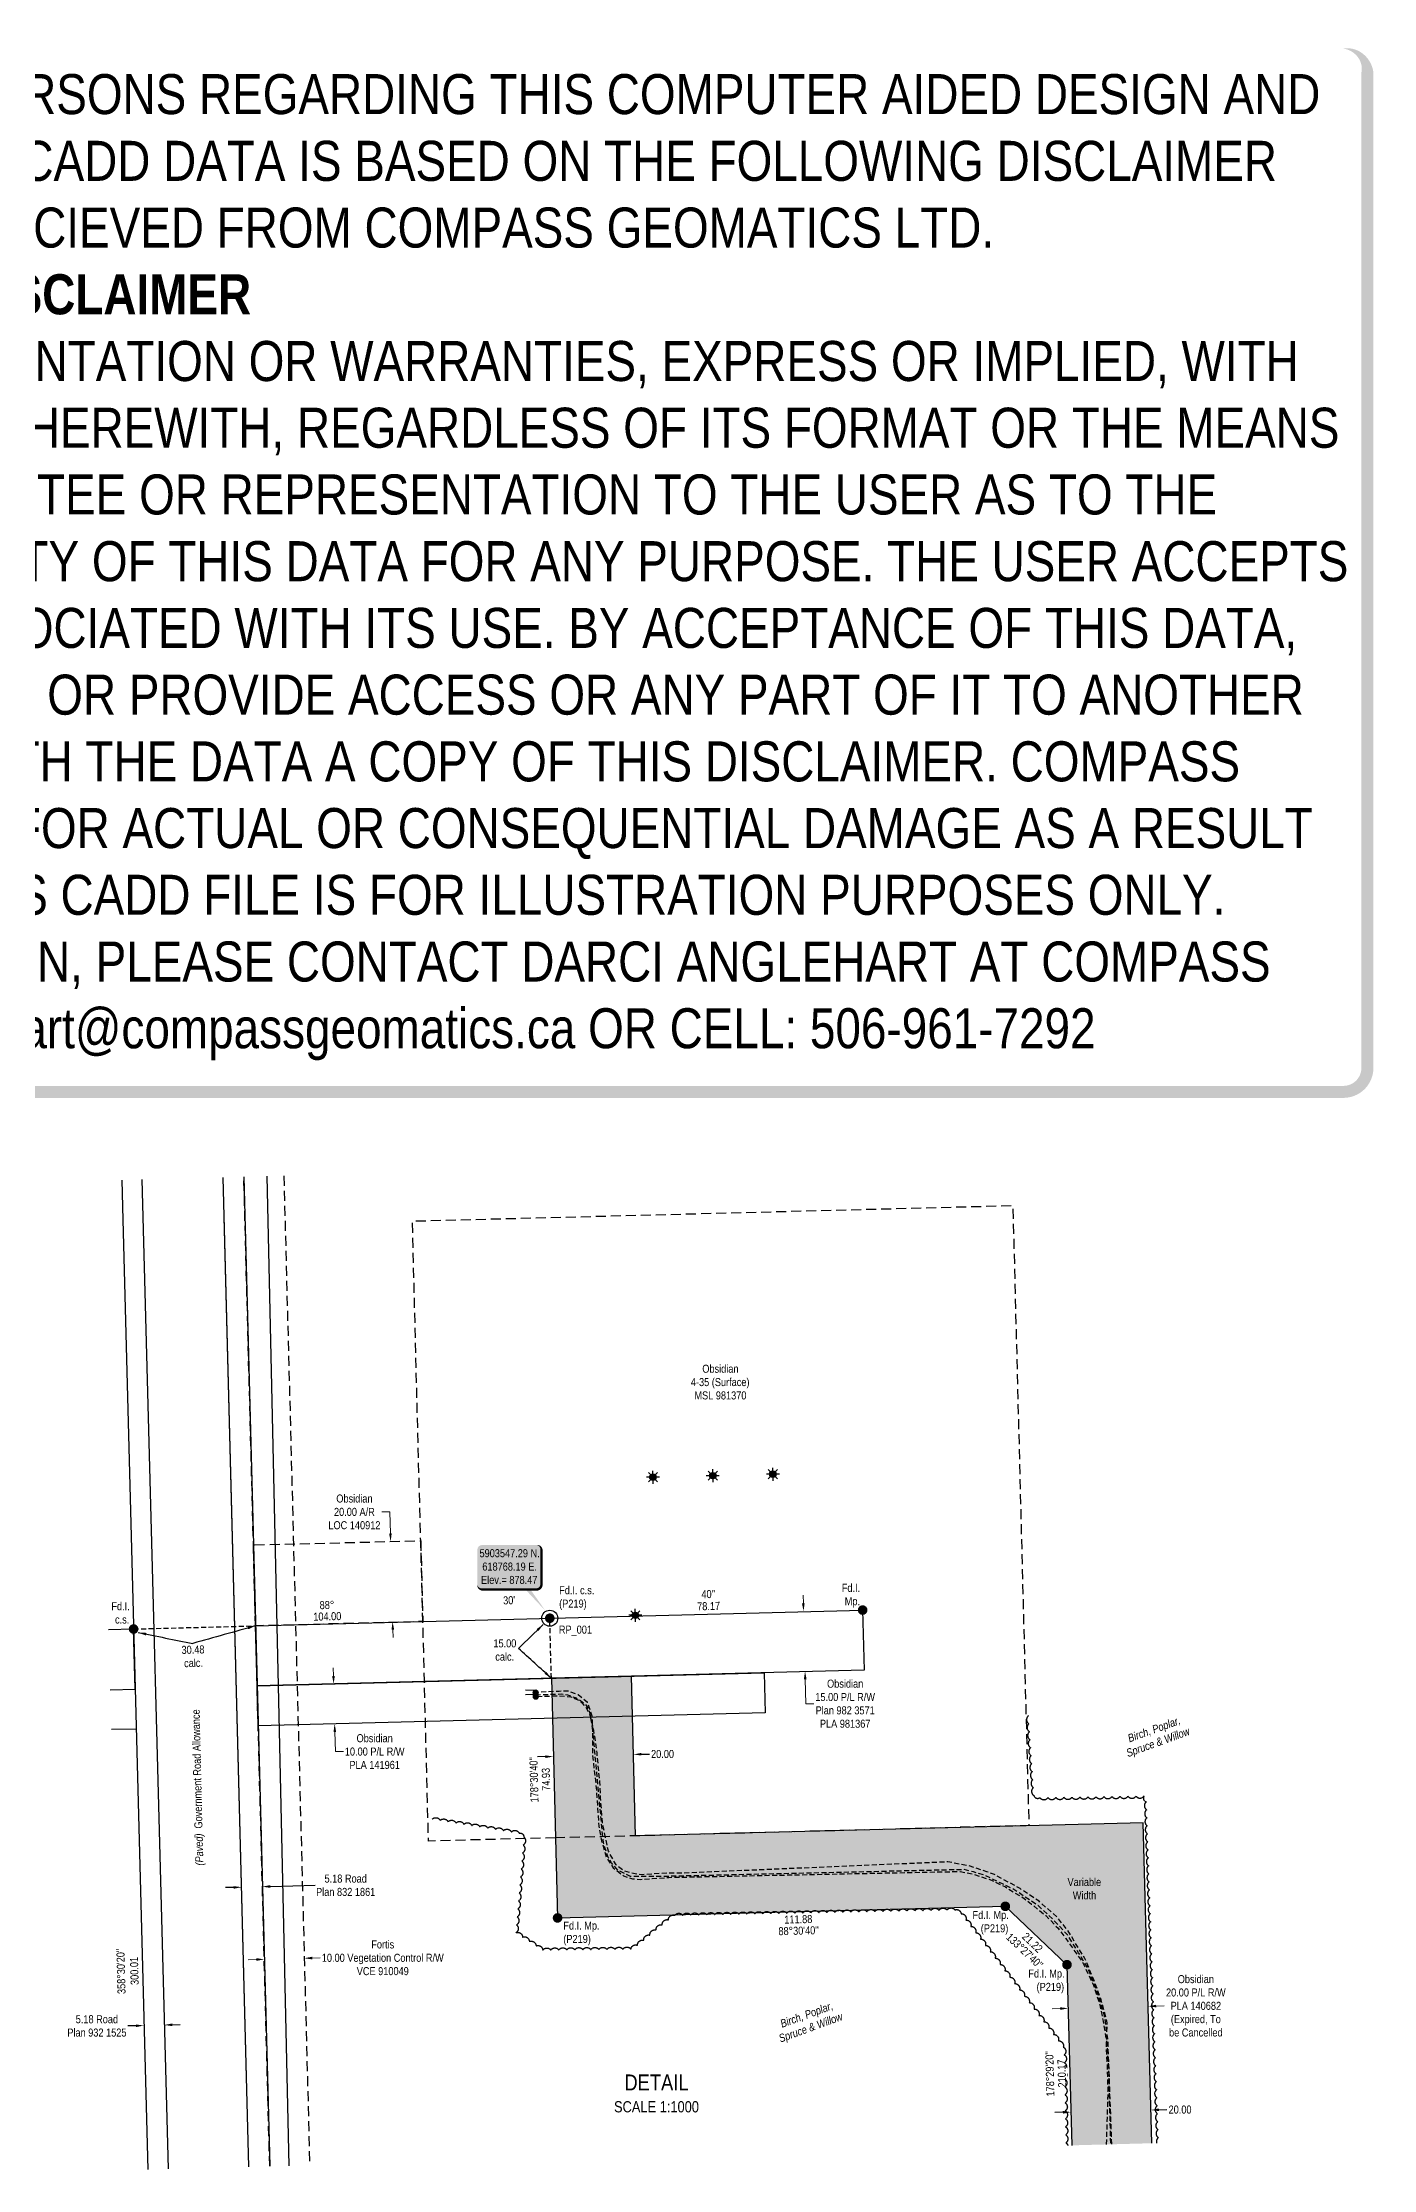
# Model space of a CAD drawing. Extents: x 618446 to 621626, y 5902951 to 5905607.
# Drawn here: x 619965 to 621626, y 5902951 to 5905607 of the extents above; entities that cross this region are included whole.
import ezdxf
from ezdxf.enums import TextEntityAlignment as Align

# ---------------------------------------------------------------- set-up
doc = ezdxf.new("R2010")
doc.units = 0
doc.header["$LTSCALE"] = 5
doc.header["$PDSIZE"] = 0.5
for name, pattern in [('0', [1, 1, 0]), ('foc-ACCESSROAD', [3.75, 2.5, -1.25]), ('foc-FLOWLINE', [3.75, 2.5, -1.25]), ('foc-TRAV', [1.875, 1.25, -0.625]), ('UG_PIPE', [1.875, 1.25, -0.625])]:
    doc.linetypes.add(name, pattern=pattern)
doc.layers.get('Defpoints').update_dxf_attribs({"color": 9})
for name, color, linetype in [('35', 37, 'Continuous'), ('AS-PIPE-UG', 44, 'UG_PIPE'), ('AS-POWER', 104, 'foc-POWER'), ('AS-SYMBOL', 7, 'Continuous'), ('C-AR', 13, 'foc-ACCESSROAD'), ('C-RW', 13, 'Continuous'), ('C-WS', 13, 'foc-ACCESSROAD'), ('C-WS-S', 8, 'Continuous'), ('DETAIL-T', 7, 'Continuous'), ('F-VCE', 190, 'foc-FLOWLINE'), ('L-BD', 7, 'Continuous'), ('L-BD1', 253, 'Continuous'), ('L-MON', 1, 'Continuous'), ('L-MON-T', 1, 'Continuous'), ('L-ROAD-T', 7, 'Continuous'), ('L-SEC', 7, 'Continuous'), ('L-TITLEDB', 4, 'Continuous'), ('L-TITLEDB-T', 4, 'Continuous'), ('P-PROPOSED', 10, 'Continuous'), ('P-PROPOSED-H', 21, 'Continuous'), ('P-TRAV', 4, 'foc-TRAV'), ('P-TXT', 4, 'Continuous'), ('T-BUSH', 110, '0'), ('T-BUSH-T', 110, 'Continuous')]:
    doc.layers.add(name, color=color, linetype=linetype)
doc.layers.add('AS-PIPE-AG', color=7, linetype='Continuous', true_color=0x7d00fa)
for name, color, linetype, lineweight in [('C-AR-T', 13, 'Continuous', 9), ('C-RW-T', 13, 'Continuous', 9), ('C-WS-T', 13, 'Continuous', 9), ('F-VCE-T', 190, 'Continuous', 9), ('T-TEXT', 48, 'Continuous', 18)]:
    doc.layers.add(name, color=color, linetype=linetype, lineweight=lineweight)
doc.layers.add('DISCLAIMER', color=7, linetype='Continuous', plot=False)
doc.styles.add('80', font='ARIALN.TTF', dxfattribs={"height": 10})
doc.styles.add('80CG', font='ARIALN.TTF', dxfattribs={"height": 10})
doc.styles.add('80L', font='ARIALN.TTF', dxfattribs={"height": 10})
doc.styles.add('80LS', font='ARIALNI.TTF', dxfattribs={"height": 10})
doc.styles.add('foc-LtypeFont', font='ARIALN.TTF', dxfattribs={"height": 7.35})
doc.linetypes.add('foc-POWER', pattern='A,6,-1,["P",foc-LtypeFont,S=0.2,R=0,X=-0.625,Y=-0.75],-1.24,4', length=12.24)
doc.dimstyles.new('Compass 5 000', dxfattribs={"dimscale": 5, "dimtxt": 9, "dimasz": 2, "dimexe": 0.2, "dimexo": 0.0625, "dimgap": 0.5, "dimtad": 0, "dimtih": 1, "dimtoh": 1, "dimzin": 0, "dimdsep": 46, "dimtxsty": '80CG', "dimcen": 0.1, "dimse1": 1, "dimse2": 1, "dimclrd": 256, "dimclrt": 256, "dimaunit": 1, "dimadec": 4, "dimazin": 0, "dimtfac": 0.06, "dimtofl": 0, "dimtmove": 0, "dimatfit": 1, "dimfxl": 0.2, "dimtolj": 1, "dimtzin": 0, "dimlwd": -1, "dimarcsym": 0})

# ---------------------------------------------------------------- blocks, each defined once
blk = doc.blocks.new('*D448')
at = {"layer": 'C-AR-T', "transparency": 16777216}
for p, q in [((620398.5, 5903771.9), (620388.5, 5903771.9)), ((620399.2, 5903745), (620398.5, 5903771.9)), ((620402.2, 5903624.9), (620402.4, 5903614.9))]:
    blk.add_line(p, q, dxfattribs=at)
for points in [[(620400.8, 5903745), (620397.5, 5903744.9), (620399.4, 5903735)], [(620403.8, 5903624.9), (620400.5, 5903624.8), (620401.9, 5903634.9)]]:
    blk.add_solid(points, dxfattribs=at)
at = {"layer": 'Defpoints', "color": 0, "transparency": 16777216}
for p in [(620399.4, 5903735), (620375.4, 5903734.4), (620377.9, 5903634.3)]:
    blk.add_point(p, dxfattribs=at)
at = {"layer": 'C-AR-T', "transparency": 16777216, "insert": (620354.2, 5903771.9), "char_height": 10, "attachment_point": 5, "style": '80CG'}
blk.add_mtext('\\A1;Obsidian\\P20.00 A/R\\PLOC 140912', dxfattribs=at)
blk = doc.blocks.new('*D449')
at = {"layer": 'C-RW-T', "transparency": 16777216}
for p, q in [((621235.3, 5903151.5), (621225.3, 5903151.3)), ((621355.2, 5903154.7), (621365.2, 5903154.9))]:
    blk.add_line(p, q, dxfattribs=at)
for points in [[(621235.3, 5903153.2), (621235.4, 5903149.8), (621245.3, 5903151.8)], [(621355.1, 5903156.3), (621355.2, 5903153), (621345.2, 5903154.4)]]:
    blk.add_solid(points, dxfattribs=at)
at = {"layer": 'Defpoints', "color": 0, "transparency": 16777216}
for p in [(621345.2, 5903154.4), (621245.7, 5903138.2), (621345.6, 5903140.8)]:
    blk.add_point(p, dxfattribs=at)
at = {"layer": 'C-RW-T', "transparency": 16777216, "insert": (621404.7, 5903154.9), "char_height": 10, "attachment_point": 5, "style": '80CG'}
blk.add_mtext('\\A1;Obsidian\\P20.00 P/L R/W\\PPLA 140682\\P(Expired, To \\Pbe Cancelled', dxfattribs=at)
blk = doc.blocks.new('*D450')
at = {"layer": 'C-RW-T', "transparency": 16777216}
for p, q in [((620914.7, 5903657.9), (620914.4, 5903667.9)), ((620917.1, 5903563), (620917.9, 5903532.3)), ((620917.9, 5903532.3), (620927.9, 5903532.3))]:
    blk.add_line(p, q, dxfattribs=at)
for points in [[(620916.3, 5903657.9), (620913, 5903657.8), (620914.9, 5903647.9)], [(620918.7, 5903563), (620915.4, 5903563), (620916.8, 5903573)]]:
    blk.add_solid(points, dxfattribs=at)
at = {"layer": 'Defpoints', "color": 0, "transparency": 16777216}
for p in [(620913, 5903647.8), (620914.9, 5903647.9), (620914.9, 5903573)]:
    blk.add_point(p, dxfattribs=at)
at = {"layer": 'C-RW-T', "transparency": 16777216, "insert": (620966.9, 5903532.3), "char_height": 10, "attachment_point": 5, "style": '80CG'}
blk.add_mtext('\\A1;Obsidian\\P15.00 P/L R/W\\PPlan 982 3571\\PPLA 981367', dxfattribs=at)
blk = doc.blocks.new('*D451')
at = {"layer": 'C-RW-T', "transparency": 16777216}
for p, q in [((620328.1, 5903567.1), (620327.8, 5903577.1)), ((620329.8, 5903497.2), (620330.4, 5903472.5)), ((620330.4, 5903472.5), (620340.4, 5903472.5))]:
    blk.add_line(p, q, dxfattribs=at)
for points in [[(620329.7, 5903567.1), (620326.4, 5903567), (620328.3, 5903557.1)], [(620331.4, 5903497.2), (620328.1, 5903497.1), (620329.5, 5903507.2)]]:
    blk.add_solid(points, dxfattribs=at)
at = {"layer": 'Defpoints', "color": 0, "transparency": 16777216}
for p in [(620313.9, 5903556.7), (620315.1, 5903506.8), (620329.5, 5903507.2)]:
    blk.add_point(p, dxfattribs=at)
at = {"layer": 'C-RW-T', "transparency": 16777216, "insert": (620379.5, 5903472.5), "char_height": 10, "attachment_point": 5, "style": '80CG'}
blk.add_mtext('\\A1;Obsidian\\P10.00 P/L R/W\\PPLA 141961', dxfattribs=at)
blk = doc.blocks.new('GAS')
h = blk.add_hatch(color=255)
h.dxf.hatch_style = 1
edge = h.paths.add_edge_path()
edge.add_arc((0, 0), 0.9, 0, 360)
for p, q in [((-0.81, 0), (-1.62, 0)), ((-0.57, 0.57), (-1.14, 1.14)), ((0, 0.81), (0, 1.62)), ((0.57, 0.57), (1.14, 1.14)), ((1.62, 0), (0.81, 0)), ((-0.57, -0.57), (-1.14, -1.14)), ((0, -0.81), (0, -1.62)), ((1.14, -1.14), (0.57, -0.57))]:
    blk.add_line(p, q)
blk.add_circle((0, 0), 0.8)
blk = doc.blocks.new('fdia')
at = {"color": 255, "const_width": 1}
blk.add_lwpolyline([(-0.5, 0, 1), (0.5, 0, 1)], format="xyb", close=True, dxfattribs=at)
blk = doc.blocks.new('Fdiaa')
blk.add_blockref('fdia', (0, 0))
blk = doc.blocks.new('fdib')
at = {"color": 1, "const_width": 1.6}
blk.add_lwpolyline([(-0.4, 0, 1), (0.4, 0, 1)], format="xyb", close=True, dxfattribs=at)
at = {"color": 1}
blk.add_circle((0, 0), 0.8, dxfattribs=at)
blk = doc.blocks.new('Fdibb')
blk.add_blockref('fdib', (0, 0))
blk = doc.blocks.new('fdicc')
for name in ['Fdibb', 'Fdiaa']:
    blk.add_blockref(name, (0, 0))
blk = doc.blocks.new('FDI')
blk.add_blockref('fdicc', (0, 0))
blk = doc.blocks.new('RISER')
h = blk.add_hatch(color=255)
h.dxf.hatch_style = 1
edge = h.paths.add_edge_path()
edge.add_arc((0, 0), 0.7, 0, 360)
blk.add_hatch(color=13).paths.add_polyline_path([(0.58, -0.15), (-0.58, -0.15, 0.774597)])
at = {"color": 13}
blk.add_line((-0.58, -0.15), (0.58, -0.15), dxfattribs=at)
blk.add_circle((0, 0), 0.6, dxfattribs=at)
blk = doc.blocks.new('*D453')
at = {"layer": 'Defpoints', "color": 0, "transparency": 16777216}
for p in [(620239.3, 5903303.8), (620214.2, 5903274), (620240.1, 5903274.7)]:
    blk.add_point(p, dxfattribs=at)
at = {"layer": 'L-TITLEDB-T', "transparency": 16777216}
for p, q in [((620203.4, 5903302.8), (620193.4, 5903302.6)), ((620249.3, 5903304), (620305.4, 5903305.5))]:
    blk.add_line(p, q, dxfattribs=at)
for points in [[(620203.4, 5903304.5), (620203.5, 5903301.2), (620213.4, 5903303.1)], [(620249.3, 5903305.7), (620249.3, 5903302.3), (620239.3, 5903303.8)]]:
    blk.add_solid(points, dxfattribs=at)
at = {"layer": 'L-TITLEDB-T', "transparency": 16777216, "insert": (620343.3, 5903305.5), "char_height": 10, "attachment_point": 5, "style": '80CG'}
blk.add_mtext('\\A1;5.18 Road\\PPlan 832 1861', dxfattribs=at)
blk = doc.blocks.new('*D454')
at = {"layer": 'Defpoints', "color": 0, "transparency": 16777216}
for p in [(620241.6, 5903217.7), (620291.5, 5903219), (620291.6, 5903214.4)]:
    blk.add_point(p, dxfattribs=at)
at = {"layer": 'F-VCE-T', "transparency": 16777216}
for p, q in [((620231.7, 5903212.8), (620221.7, 5903212.5)), ((620301.6, 5903214.6), (620311.6, 5903214.9))]:
    blk.add_line(p, q, dxfattribs=at)
for points in [[(620231.6, 5903214.5), (620231.7, 5903211.1), (620241.7, 5903213)], [(620301.6, 5903216.3), (620301.7, 5903212.9), (620291.6, 5903214.4)]]:
    blk.add_solid(points, dxfattribs=at)
at = {"layer": 'F-VCE-T', "transparency": 16777216, "insert": (620389.6, 5903214.9), "char_height": 10, "attachment_point": 5, "style": '80CG'}
blk.add_mtext('\\A1;Fortis\\P10.00 Vegetation Control R/W\\PVCE 910049', dxfattribs=at)
blk = doc.blocks.new('*U460')
h = blk.add_hatch(color=254)
edge = h.paths.add_edge_path()
edge.add_line((-34, -28.5), (34, -28.5))
edge.add_arc((34, -22.5), 6, 270, 360)
edge.add_line((40, -22.5), (40, 21))
edge.add_arc((34, 21), 6, 0, 90)
edge.add_line((34, 27), (-34, 27))
edge.add_arc((-34, 21), 6, 90, 180)
edge.add_line((-40, 21), (-40, -22.5))
edge.add_arc((-34, -22.5), 6, 180, 270)
at = {"color": 1, "flags": 128}
blk.add_lwpolyline([(-34, -28.5, 3, 3, 0), (34, -28.5, 3, 3, 0.414214), (40, -22.5, 3, 3, 0), (40, 21, 3, 0, 0.414214), (34, 27, 0, 0, 0), (-34, 27, 0, 0, 0.414214), (-40, 21, 0, 0, 0), (-40, -22.5, 0, 3, 0.414214)], format="xyseb", close=True, dxfattribs=at)
blk.add_lwpolyline([(45, -55.2, 0, 10, 0), (0, 0, 5, 5, 0)], format="xyseb", dxfattribs=at)
at = {"color": 1, "style": '80'}
blk.add_attdef('ENTER_TEXT_001', (-36, -5), '', height=10, dxfattribs=at)
blk = doc.blocks.new('*D466')
at = {"layer": 'Defpoints', "color": 0, "transparency": 16777216}
for p in [(620602, 5903489.5), (620702, 5903492.1), (620702.6, 5903469)]:
    blk.add_point(p, dxfattribs=at)
at = {"layer": 'P-TXT', "transparency": 16777216}
for p, q in [((620712.5, 5903469.3), (620722.5, 5903469.5)), ((620592.6, 5903466.2), (620582.6, 5903465.9))]:
    blk.add_line(p, q, dxfattribs=at)
for points in [[(620712.5, 5903470.9), (620712.6, 5903467.6), (620702.6, 5903469)], [(620592.6, 5903467.8), (620592.7, 5903464.5), (620602.6, 5903466.4)]]:
    blk.add_solid(points, dxfattribs=at)
at = {"layer": 'P-TXT', "transparency": 16777216, "insert": (620738.9, 5903469.5), "char_height": 10, "attachment_point": 5, "style": '80CG'}
blk.add_mtext('\\A1;20.00', dxfattribs=at)
blk = doc.blocks.new('*D468')
at = {"layer": 'Defpoints', "color": 0, "transparency": 16777216}
for p in [(621248.8, 5903018.1), (621348.6, 5903024.8), (621348.7, 5903020.8)]:
    blk.add_point(p, dxfattribs=at)
at = {"layer": 'P-TXT', "transparency": 16777216}
for p, q in [((621238.7, 5903021.9), (621228.7, 5903021.6)), ((621358.6, 5903025.1), (621368.6, 5903025.3))]:
    blk.add_line(p, q, dxfattribs=at)
for points in [[(621238.6, 5903023.6), (621238.7, 5903020.2), (621248.7, 5903022.2)], [(621358.6, 5903026.7), (621358.7, 5903023.4), (621348.6, 5903024.8)]]:
    blk.add_solid(points, dxfattribs=at)
at = {"layer": 'P-TXT', "transparency": 16777216, "insert": (621385, 5903025.3), "char_height": 10, "attachment_point": 5, "style": '80CG'}
blk.add_mtext('\\A1;20.00', dxfattribs=at)
blk = doc.blocks.new('*D474')
at = {"layer": 'Defpoints', "color": 0, "transparency": 16777216}
for p in [(620085.1, 5903372.2), (620110.4, 5903372.8), (620091.4, 5903130.3)]:
    blk.add_point(p, dxfattribs=at)
at = {"layer": 'L-TITLEDB-T', "transparency": 16777216}
for p, q in [((620081.4, 5903130.1), (620071.4, 5903129.8)), ((620126.8, 5903131.3), (620136.8, 5903131.5))]:
    blk.add_line(p, q, dxfattribs=at)
for points in [[(620081.4, 5903131.7), (620081.5, 5903128.4), (620091.4, 5903130.3)], [(620126.7, 5903132.9), (620126.8, 5903129.6), (620116.8, 5903131)]]:
    blk.add_solid(points, dxfattribs=at)
at = {"layer": 'L-TITLEDB-T', "transparency": 16777216, "insert": (620032.7, 5903129.8), "char_height": 10, "attachment_point": 5, "style": '80CG'}
blk.add_mtext('\\A1;5.18 Road\\PPlan 932 1525', dxfattribs=at)
blk = doc.blocks.new('Disclaimer_Legal')
at = {"layer": 'DISCLAIMER', "color": 254, "flags": 128}
blk.add_lwpolyline([(-3612.9, -1104.6, 37.5, 37.5, 0), (4096.1, -1104.6, 37.5, 37.5, 0.414214), (4171.1, -1029.6, 37.5, 37.5, 0), (4171.1, 2078.7, 37.5, 0, 0.414214), (4096.1, 2153.7, 0, 0, 0), (-3612.9, 2153.7, 0, 0, 0.414214), (-3687.9, 2078.7, 0, 0, 0), (-3687.9, -1029.6, 0, 37.5, 0.414214)], format="xyseb", close=True, dxfattribs=at)
at = {"layer": 'DISCLAIMER', "color": 254, "insert": (241.6, 533.9), "char_height": 125, "width": 7717.568, "attachment_point": 5, "style": '80'}
blk.add_mtext('NOTICE TO THE CORPORATION, PERSON &/OR PERSONS REGARDING THIS COMPUTER AIDED DESIGN AND DRAFTING (CADD) FILES. ACCEPTANCE OF THE CADD DATA IS BASED ON THE FOLLOWING DISCLAIMER WHICH COVERS ALL CADD DATA RECIEVED FROM COMPASS GEOMATICS LTD.\\P{\\fArial Narrow|b1|i0|c0|p34;DISCLAIMER}\\PCOMPASS GEOMATICS LTD. MAKES NO REPRESENTATION OR WARRANTIES, EXPRESS OR IMPLIED, WITH RESPECT TO THE REUSE OF THE DATA PROVIDED HEREWITH, REGARDLESS OF ITS FORMAT OR THE MEANS OF ITS TRANSMISSION. THERE IS NO GUARANTEE OR REPRESENTATION TO THE USER AS TO THE ACCURACY, CURRENCY, SUITABILITY OR RELIABILITY OF THIS DATA FOR ANY PURPOSE. THE USER ACCEPTS THE DATA "AS IS", AND ASSUMES ALL RISKS ASSOCIATED WITH ITS USE. BY ACCEPTANCE OF THIS DATA, THE USER AGREES NOT TO TRANSMIT THIS DATA OR PROVIDE ACCESS OR ANY PART OF IT TO ANOTHER PARTY UNLESS THE USER SHALL INCLUDE WITH THE DATA A COPY OF THIS DISCLAIMER. COMPASS GEOMATICS LTD. ASSUMES NO RESPONSIBILITY FOR ACTUAL OR CONSEQUENTIAL DAMAGE AS A RESULT OF ANY USER\'S RELIANCE ON THIS DATA. THIS CADD FILE IS FOR ILLUSTRATION PURPOSES ONLY.\\PIF YOU REQUIRE MORE ACCURATE INFORMATION, PLEASE CONTACT DARCI ANGLEHART AT COMPASS GEOMATICS LTD. VIA EMAIL: darci.anglehart@compassgeomatics.ca OR CELL: 506-961-7292', dxfattribs=at)

msp = doc.modelspace()

# ---------------------------------------------------------------- hatches: boundary and pattern name
at = {"layer": 'P-PROPOSED-H'}
h = msp.add_hatch(color=256, dxfattribs=at)
h.dxf.hatch_style = 1
h.paths.add_polyline_path([(621166.835, 5903279.262), (621243.825, 5903206.302), (621249.779, 5902980.644), (621349.708, 5902983.281), (621339.141, 5903383.733), (620705.189, 5903367.272), (620700.018, 5903566.791), (620600.087, 5903564.194), (620607.85, 5903264.747)])

# ---------------------------------------------------------------- linework, layer by layer
at = {"layer": '35', "color": 3}
msp.add_circle((620598.145, 5903639.142), 9.996, dxfattribs=at)
at = {"layer": 'AS-PIPE-AG', "flags": 128}
for points in [[(620580.73, 5903540.947), (620579.84, 5903541.062), (620579.065, 5903548.757), (620578.635, 5903549.012), (620567.82, 5903549.072)], [(620580.455, 5903543.752), (620579.225, 5903543.647), (620567.925, 5903543.532)]]:
    msp.add_lwpolyline(points, dxfattribs=at)
at = {"layer": 'AS-PIPE-UG', "flags": 128}
for points in [[(620580.37, 5903543.632), (620612.75, 5903544.482), (620620.405, 5903543.242), (620630.885, 5903539.772), (620641.6, 5903532.682), (620646.745, 5903525.292), (620648.7, 5903517.212), (620651.585, 5903497.942), (620651.245, 5903469.492), (620656.155, 5903427.232), (620659.38, 5903379.237), (620662.685, 5903361.022), (620668.63, 5903340.387), (620677.28, 5903327.512), (620690.005, 5903317.312), (620701.205, 5903313.607), (620711.31, 5903312.822), (620726.125, 5903313.902), (620746.845, 5903315.407), (621110.46, 5903322.787), (621128.29, 5903319.122), (621149.8, 5903311.837), (621166.995, 5903303.432), (621190.275, 5903289.127), (621199.715, 5903281.922), (621217.35, 5903267.597), (621232.705, 5903251.962), (621242.395, 5903239.252), (621254.77, 5903221.307), (621263.25, 5903209.657), (621276.85, 5903180.737), (621284.775, 5903156.702), (621288.955, 5903135.827), (621293.28, 5903109.652), (621294.295, 5903095.302), (621295.69, 5903076.377), (621298.043, 5902981.917)], [(621299.799, 5902981.964), (621294.97, 5903113.762), (621290.64, 5903142.167), (621282.77, 5903168.967), (621270.005, 5903201.912), (621258.415, 5903221.077), (621244.31, 5903243.487), (621226.705, 5903262.622), (621207.665, 5903280.217), (621178.715, 5903299.572), (621162.52, 5903307.592), (621141.535, 5903317.832), (621127.095, 5903322.212), (621115.635, 5903325.107), (620731.925, 5903316.312), (620716.365, 5903316.557), (620698.76, 5903316.657), (620683.115, 5903324.202), (620675.26, 5903333.537), (620671.175, 5903340.297), (620664.985, 5903358.862), (620652.04, 5903497.277), (620651.145, 5903516.682), (620645.165, 5903533.692), (620633.535, 5903543.492), (620621.365, 5903548.032), (620609.92, 5903547.787), (620580.49, 5903546.572)], [(621293.252, 5902981.791), (621295.22, 5903048.742), (621294.54, 5903075.237), (621293.145, 5903103.167), (621294.06, 5903133.737), (621286.705, 5903162.272), (621277.405, 5903187.307), (621266.135, 5903214.202), (621244.125, 5903249.947), (621232.065, 5903265.097), (621209.075, 5903285.482), (621185.19, 5903301.482), (621153.395, 5903318.847), (621143.845, 5903322.432), (621121.745, 5903329.767), (621095.205, 5903334.692), (620765.295, 5903320.722), (620735.975, 5903320.402), (620713.65, 5903318.637), (620700.02, 5903320.577), (620690.935, 5903323.397), (620680.84, 5903331.202), (620671.31, 5903348.217), (620663.78, 5903383.767), (620661.625, 5903414.187), (620660.605, 5903434.847), (620657.085, 5903471.157), (620654.575, 5903489.367), (620652.26, 5903503.437), (620651.155, 5903509.417), (620647.94, 5903519.152), (620643.635, 5903527.402), (620638.375, 5903533.242), (620633.585, 5903536.897), (620624.835, 5903540.557), (620608.285, 5903541.887), (620580.67, 5903540.852)]]:
    msp.add_lwpolyline(points, dxfattribs=at)
at = {"layer": 'AS-POWER', "flags": 128}
msp.add_lwpolyline([(620272.729, 5902955.143), (620245.389, 5904191.151)], dxfattribs=at)
at = {"layer": 'C-AR', "flags": 128}
msp.add_lwpolyline([(620436.991, 5903735.912), (620439.662, 5903635.022), (620230.791, 5903629.593), (620228.163, 5903730.693), (620436.991, 5903735.912)], close=True, dxfattribs=at)
at = {"layer": 'C-RW'}
for points in [[(620230.791, 5903629.593), (620988.721, 5903649.294), (620990.669, 5903574.346), (620232.758, 5903554.646)], [(620865.595, 5903571.095), (620866.894, 5903521.13), (620234.062, 5903504.681), (620232.758, 5903554.646), (620865.595, 5903571.095)]]:
    msp.add_lwpolyline(points, close=True, dxfattribs=at)
for points in [[(620049.351, 5903549.883), (620080.464, 5903550.7), (620078.508, 5903625.635), (620047.228, 5903624.748)], [(620081.773, 5903500.735), (620050.768, 5903499.922)]]:
    msp.add_lwpolyline(points, dxfattribs=at)
at = {"layer": 'C-WS', "flags": 128}
msp.add_lwpolyline([(620605.275, 5903364.796), (620446.68, 5903360.823), (620441.567, 5903561.287), (620439.647, 5903635.764), (620436.991, 5903735.912), (620432.363, 5903910.509), (620426.677, 5904135.313), (621176.241, 5904154.658), (621196.225, 5903380.292), (620996.818, 5903374.852), (620705.207, 5903367.295), (620605.275, 5903364.796)], close=True, dxfattribs=at)
at = {"layer": 'F-VCE', "flags": 128}
for points in [[(620248.421, 5902954.509), (620216.165, 5904190.388)], [(620266.13, 5904191.692), (620298.386, 5902955.813)]]:
    msp.add_lwpolyline(points, dxfattribs=at)
at = {"layer": 'L-SEC'}
for p, q in [((620088.832, 5904187.065), (620121.641, 5902951.2)), ((620222.539, 5902953.833), (620191.568, 5904140.48))]:
    msp.add_line(p, q, dxfattribs=at)
at = {"layer": 'L-TITLEDB'}
for points in [[(620222.539, 5902953.833), (620190.282, 5904189.713)], [(620216.165, 5904190.388), (620228.163, 5903730.693), (620248.421, 5902954.509)], [(620063.879, 5904186.414), (620065.163, 5904136.959), (620096.128, 5902950.534)]]:
    msp.add_lwpolyline(points, dxfattribs=at)
at = {"layer": 'P-PROPOSED', "flags": 128}
msp.add_lwpolyline([(621349.708, 5902983.281), (621339.141, 5903383.733), (620705.189, 5903367.272), (620700.018, 5903566.791), (620600.087, 5903564.194), (620607.85, 5903264.747), (621166.835, 5903279.262), (621243.825, 5903206.302), (621249.779, 5902980.644)], dxfattribs=at)
at = {"layer": 'P-TRAV', "flags": 128}
for points in [[(620078.508, 5903625.635), (620230.791, 5903629.593)], [(620600.087, 5903564.194), (620598.145, 5903639.142)]]:
    msp.add_lwpolyline(points, dxfattribs=at)
at = {"layer": 'T-BUSH', "flags": 128}
for points in [[(621195.606, 5903517.261, 0.52056705), (621196.303, 5903507.288, 0.52056705), (621196.999, 5903497.316, 0.52056705), (621197.696, 5903487.344, 0.52056705), (621198.392, 5903477.372, 0.52056705), (621199.088, 5903467.4, 0.52056705), (621199.785, 5903457.428, 0.52056705), (621200.481, 5903447.456, 0.52056705), (621201.178, 5903437.484, 0.52056705), (621201.874, 5903427.512, 0.52056705), (621202.571, 5903417.54, 0.52056705), (621210.058, 5903414.968, 0.52056705), (621220.054, 5903415.129, 0.52056705), (621230.049, 5903415.29, 0.52056705), (621240.044, 5903415.451, 0.52056705), (621250.039, 5903415.612, 0.52056705), (621260.034, 5903415.773, 0.52056705), (621270.029, 5903415.934, 0.52056705), (621280.024, 5903416.095, 0.52056705), (621290.019, 5903416.256, 0.52056705), (621300.014, 5903416.416, 0.52056705), (621310.009, 5903416.577, 0.52056705), (621320.004, 5903416.738, 0.52056705), (621330, 5903416.899, 0.52056705), (621339.995, 5903417.06, 0.52056705), (621342.894, 5903409.748, 0.52056705), (621343.25, 5903399.758, 0.52056705), (621343.606, 5903389.768, 0.52056705), (621343.961, 5903379.778, 0.52056705), (621344.317, 5903369.788, 0.52056705), (621344.673, 5903359.798, 0.52056705), (621345.029, 5903349.808, 0.52056705), (621345.385, 5903339.818, 0.52056705), (621345.741, 5903329.828, 0.52056705), (621346.096, 5903319.838, 0.52056705), (621346.452, 5903309.848, 0.52056705), (621346.808, 5903299.858, 0.52056705), (621347.164, 5903289.868, 0.52056705), (621347.52, 5903279.878, 0.52056705), (621347.876, 5903269.888, 0.52056705), (621348.231, 5903259.898, 0.52056705), (621348.587, 5903249.908, 0.52056705), (621348.943, 5903239.918, 0.52056705), (621349.299, 5903229.928, 0.52056705), (621349.655, 5903219.938, 0.52056705), (621350.011, 5903209.948, 0.52056705), (621350.366, 5903199.957, 0.52056705), (621350.722, 5903189.967, 0.52056705), (621351.078, 5903179.977, 0.52056705), (621351.434, 5903169.987, 0.52056705), (621351.79, 5903159.997, 0.52056705), (621352.146, 5903150.007, 0.52056705), (621352.502, 5903140.017, 0.52056705), (621352.857, 5903130.027, 0.52056705), (621353.213, 5903120.037, 0.52056705), (621353.569, 5903110.047, 0.52056705), (621353.925, 5903100.057, 0.52056705), (621354.281, 5903090.067, 0.52056705), (621354.637, 5903080.077, 0.52056705), (621354.992, 5903070.087, 0.52056705), (621355.348, 5903060.097, 0.52056705), (621355.704, 5903050.107, 0.52056705), (621356.06, 5903040.117, 0.52056705), (621356.416, 5903030.127, 0.52056705), (621356.772, 5903020.137, 0.52056705), (621357.127, 5903010.147, 0.52056705), (621357.483, 5903000.157, 0.52056705), (621357.839, 5902990.166, 0.31856355), (621355.702, 5902983.439, 0.31856355)], [(620451.446, 5903388.126, -0.52056705), (620461.314, 5903386.53, -0.52056705), (620471.182, 5903384.934, -0.52056705), (620481.05, 5903383.337, -0.52056705), (620490.918, 5903381.741, -0.52056705), (620500.786, 5903380.145, -0.52056705), (620510.654, 5903378.548, -0.52056705), (620520.523, 5903376.952, -0.52056705), (620530.391, 5903375.356, -0.52056705), (620540.259, 5903373.759, -0.52056705), (620550.127, 5903372.163, -0.52056705), (620559.995, 5903370.567, -0.52056705), (620565.683, 5903365.701, -0.52056705), (620564.856, 5903355.739, -0.52056705), (620564.029, 5903345.777, -0.52056705), (620563.202, 5903335.815, -0.52056705), (620562.374, 5903325.853, -0.52056705), (620561.547, 5903315.89, -0.52056705), (620560.72, 5903305.928, -0.52056705), (620559.893, 5903295.966, -0.52056705), (620559.066, 5903286.004, -0.52056705), (620558.238, 5903276.042, -0.52056705), (620557.411, 5903266.08, -0.52056705), (620556.584, 5903256.118, -0.52056705), (620555.884, 5903246.218, -0.52056705), (620564.253, 5903240.751, -0.52056705), (620572.622, 5903235.284, -0.52056705), (620580.991, 5903229.817, -0.52056705), (620589.407, 5903224.511, -0.52056705), (620599.402, 5903224.622, -0.52056705), (620609.398, 5903224.734, -0.52056705), (620619.394, 5903224.845, -0.52056705), (620629.39, 5903224.956, -0.52056705), (620639.385, 5903225.068, -0.52056705), (620649.381, 5903225.179, -0.52056705), (620659.377, 5903225.29, -0.52056705), (620669.373, 5903225.402, -0.52056705), (620679.368, 5903225.513, -0.52056705), (620689.364, 5903225.624, -0.52056705), (620699.36, 5903225.735, -0.52056705), (620707.659, 5903230.47, -0.52056705), (620715.353, 5903236.851, -0.52056705), (620723.048, 5903243.233, -0.52056705), (620730.742, 5903249.614, -0.52056705), (620738.436, 5903255.996, -0.52056705), (620746.131, 5903262.377, -0.52056705), (620754.155, 5903267.872, -0.52056705), (620764.15, 5903268.066, -0.52056705), (620774.144, 5903268.261, -0.52056705), (620784.139, 5903268.456, -0.52056705), (620794.133, 5903268.651, -0.52056705), (620804.128, 5903268.846, -0.52056705), (620814.122, 5903269.041, -0.52056705), (620824.117, 5903269.235, -0.52056705), (620834.111, 5903269.43, -0.52056705), (620844.106, 5903269.625, -0.52056705), (620854.1, 5903269.82, -0.52056705), (620864.094, 5903270.015, -0.52056705), (620874.089, 5903270.209, -0.52056705), (620884.083, 5903270.404, -0.52056705), (620894.078, 5903270.599, -0.52056705), (620904.072, 5903270.794, -0.52056705), (620914.067, 5903270.989, -0.52056705), (620924.061, 5903271.184, -0.52056705), (620934.056, 5903271.378, -0.52056705), (620944.05, 5903271.573, -0.52056705), (620954.045, 5903271.768, -0.52056705), (620964.039, 5903271.963, -0.52056705), (620974.034, 5903272.158, -0.52056705), (620984.028, 5903272.352, -0.52056705), (620994.023, 5903272.547, -0.52056705), (621004.017, 5903272.742, -0.52056705), (621014.012, 5903272.937, -0.52056705), (621024.006, 5903273.132, -0.52056705), (621034.001, 5903273.327, -0.52056705), (621043.995, 5903273.521, -0.52056705), (621053.99, 5903273.716, -0.52056705), (621063.984, 5903273.911, -0.52056705), (621073.979, 5903274.106, -0.52056705), (621083.973, 5903274.301, -0.52056705), (621093.968, 5903274.495, -0.52056705), (621103.962, 5903274.69, -0.52056705), (621111.616, 5903270.027, -0.52056705), (621117.692, 5903262.089, -0.52056705), (621123.768, 5903254.151, -0.52056705), (621129.844, 5903246.213, -0.52056705), (621135.92, 5903238.275, -0.52056705), (621141.996, 5903230.338, -0.52056705), (621148.072, 5903222.4, -0.52056705), (621154.149, 5903214.462, -0.52056705), (621160.225, 5903206.524, -0.52056705), (621166.301, 5903198.586, -0.52056705), (621172.377, 5903190.649, -0.52056705), (621178.453, 5903182.711, -0.52056705), (621184.529, 5903174.773, -0.52056705), (621190.605, 5903166.835, -0.52056705), (621196.681, 5903158.897, -0.52056705), (621202.757, 5903150.96, -0.52056705), (621208.833, 5903143.022, -0.52056705), (621214.91, 5903135.084, -0.52056705), (621220.986, 5903127.146, -0.52056705), (621227.062, 5903119.209, -0.52056705), (621233.138, 5903111.271, -0.52056705), (621239.214, 5903103.333, -0.52056705), (621240.493, 5903093.721, -0.52056705), (621240.675, 5903083.726, -0.52056705), (621240.857, 5903073.731, -0.52056705), (621241.04, 5903063.737, -0.52056705), (621241.222, 5903053.742, -0.52056705), (621241.404, 5903043.747, -0.52056705), (621241.587, 5903033.752, -0.52056705), (621241.769, 5903023.758, -0.52056705), (621241.951, 5903013.763, -0.52056705), (621242.134, 5903003.768, -0.52056705), (621242.316, 5902993.774, -0.52056705), (621242.498, 5902983.779, -0.17135827), (621244.921, 5902980.517, -0.17135827)]]:
    msp.add_lwpolyline(points, format="xyb", dxfattribs=at)

# ---------------------------------------------------------------- block references
at = {"layer": 'AS-SYMBOL', "color": 3, "xscale": 4.998191799999997, "yscale": 4.998191799999997, "zscale": 4.998191799999997}
for p in [(620580.51, 5903546.497), (620580.385, 5903543.747), (620580.635, 5903540.957)]:
    msp.add_blockref('RISER', p, dxfattribs=at)
at = {"layer": 'C-WS-S', "color": 3, "xscale": 4.998191799999997, "yscale": 4.998191799999997, "zscale": 4.998191799999997}
for p in [(620726.923, 5903815.302), (620801.61, 5903817.163), (620876.631, 5903819.034), (620704.866, 5903642.793)]:
    msp.add_blockref('GAS', p, dxfattribs=at)
at = {"layer": 'Defpoints', "xscale": 0.4, "yscale": 0.4, "zscale": 0.4}
msp.add_blockref('Disclaimer_Legal', (619950.491, 5904738.467), dxfattribs=at)
at = {"layer": 'DETAIL-T'}
ref = msp.add_blockref('*U460', (620547.69, 5903703.587), dxfattribs=dict(at, xscale=0.99963836, yscale=0.99963836, zscale=0.99963836))
ref.add_attrib('ENTER_TEXT_001', '5903547.29 N.', (620510.384, 5903715.356), dxfattribs={"layer": '0', "color": 1, "height": 9.99638, "style": '80'})
ref.add_attrib('ENTER_TEXT_002', '618768.19 E.', (620513.906, 5903698.654), dxfattribs={"layer": '0', "color": 1, "height": 9.99638, "style": '80'})
ref.add_attrib('ENTER_TEXT_003', 'Elev.= 878.47', (620512.328, 5903681.952), dxfattribs={"layer": '0', "color": 1, "height": 9.99638, "style": '80'})
at = {"layer": 'L-MON', "color": 3, "xscale": 4.998191799999997, "yscale": 4.998191799999997, "zscale": 4.998191799999997}
for p in [(620988.721, 5903649.294), (620078.508, 5903625.635), (620598.145, 5903639.142), (621166.835, 5903279.262), (620607.85, 5903264.747), (621243.825, 5903206.302)]:
    msp.add_blockref('FDI', p, dxfattribs=at)

# ---------------------------------------------------------------- texts
at = {"layer": '35', "color": 3, "style": '80'}
msp.add_attdef('RP_001', (620609.441, 5903619.898), 'RP', height=9.9964, dxfattribs=at)
at = {"layer": 'C-WS-T', "insert": (620770.973, 5903955.782), "char_height": 9.99625, "attachment_point": 1, "style": '80L'}
msp.add_mtext_dynamic_manual_height_columns('\\pi17.574;Obsidian\\P\\pi3.2991;4-35 (Surface)\\P\\pi7.721;MSL 981370', width=78.96533, gutter_width=49.981, heights=[0], dxfattribs=at)
at = {"layer": 'DETAIL-T', "color": 3, "insert": (620731.326, 5903045.42), "char_height": 19.99277, "width": 223.77707, "attachment_point": 5, "style": '80CG'}
msp.add_mtext('DETAIL\\P{\\H0.7x;SCALE 1:1000}', dxfattribs=at)
at = {"layer": 'L-BD', "style": '80L'}
for s, p in [('88°', (620319.963, 5903655.661)), ("30'", (620547.345, 5903661.571)), ('78.17', (620796.402, 5903654.295)), ("40''", (620796.013, 5903669.284)), ('104.00', (620320.333, 5903641.42))]:
    msp.add_text(s, height=9.9964, rotation=1.4889, dxfattribs=at).set_placement(p, align=Align.MIDDLE)
at = {"layer": 'L-BD1', "style": '80L'}
for s, height, rotation, p in [("178°30'40''", 9.99638, 91.4849, (620578.374, 5903437.426)), ('74.93', 9.9964, 91.4849, (620593.364, 5903437.814)), ('111.88', 9.9964, 1.4874, (620908.393, 5903263.051)), ("88°30'40''", 9.9964, 1.4874, (620908.763, 5903248.811)), ("133°27'40''", 9.99638, 316.5395, (621190.971, 5903223.681)), ('21.22', 9.9964, 316.5395, (621200.769, 5903234.02)), ("178°29'20''", 9.99638, 91.5116, (621222.421, 5903070.029))]:
    msp.add_text(s, height=height, rotation=rotation, dxfattribs=at).set_placement(p, align=Align.MIDDLE)
at = {"layer": 'L-MON-T', "attachment_point": 1, "style": '80L'}
for s, width, insert, char_height in [('\\pi1.0694;Fd.I. \\P\\pi4.7856;Mp.', 22.04377, (620961.566, 5903682.09), 9.99625), ('\\pi1.0694;Fd.I. \\P\\pi5.6447;c.s.', 22.04377, (620049.713, 5903659.156), 9.99625), ('Fd.I. c.s.\\P(P219)', 43.72589, (620609.836, 5903679.115), 9.9962), ('Fd.I. Mp.\\P(P219)', 44.31257, (620615.049, 5903260.134), 9.9962), ('\\pi1.0614;Fd.I. Mp.\\P\\pi11.33;(P219)', 44.31257, (621124.87, 5903273.451), 9.99625), ('\\pi1.0614;Fd.I. Mp.\\P\\pi11.33;(P219)', 44.31257, (621194.553, 5903200.29), 9.99625)]:
    msp.add_mtext_dynamic_manual_height_columns(s, width=width, gutter_width=49.981, heights=[0], dxfattribs=dict(at, insert=insert, char_height=char_height))
at = {"layer": 'L-ROAD-T', "style": '80L'}
msp.add_text('Government Road Allowance', height=9.99625, rotation=91.363215, dxfattribs=at).set_placement((620157.749, 5903450.803), align=Align.MIDDLE_CENTER)
at = {"layer": 'P-TXT', "insert": (620137.942, 5903604.484), "char_height": 9.99625, "attachment_point": 1, "rotation": 1.488912, "style": '80L'}
msp.add_mtext_dynamic_manual_height_columns('\\pi0.27841;30.48\\P\\pi3.057;calc.', width=28.24084, gutter_width=49.981, heights=[0], dxfattribs=at)
at = {"layer": 'P-TXT', "char_height": 9.99625, "attachment_point": 1, "style": '80L'}
for s, width, insert in [('\\pi-2.411;15.00\\P\\pi-0.041495;calc.', 22.04377, (620530.127, 5903612.749)), ('\\pi0.084783;Variable \\P\\pi6.6512;Width', 41.62741, (621244.42, 5903314.574))]:
    msp.add_mtext_dynamic_manual_height_columns(s, width=width, gutter_width=49.981, heights=[0], dxfattribs=dict(at, insert=insert))
at = {"layer": 'T-BUSH-T', "char_height": 9.99625, "attachment_point": 1, "rotation": 20, "style": '80L'}
for insert in [(621310.863, 5903490.56), (620877.064, 5903134.077)]:
    msp.add_mtext_dynamic_manual_height_columns('\\pi8.1521;{\\fArial Narrow|b0|i1|c0|p34;Birch, Poplar, \\P\\pi0.10597;Spruce & Willow}', width=83.38674, gutter_width=49.981, heights=[0], dxfattribs=dict(at, insert=insert))
at = {"layer": 'T-TEXT', "style": '80LS'}
msp.add_text('(Paved)', height=9.9962, rotation=91.363215, dxfattribs=at).set_placement((620160.207, 5903350.19), align=Align.MIDDLE_CENTER)

# ---------------------------------------------------------------- dimensions: what is measured, and where the dimension line sits
at = {"layer": 'C-AR-T', "color": 3}
dim = msp.add_linear_dim(base=(620399.408, 5903734.968), p1=(620377.894, 5903634.269), p2=(620375.389, 5903734.367), angle=91.433518, text='Obsidian\\P20.00 A/R\\PLOC 140912', dimstyle='Compass 5 000', dxfattribs=at)
dim.commit()
dim.dimension.update_dxf_attribs({"geometry": '*D448', "text_midpoint": (620354.214, 5903771.858), "dimtype": 161})
at = {"layer": 'C-RW-T', "color": 3}
for base, p1, p2, angle, text, picture, middle in [((620914.931, 5903647.887), (620914.887, 5903572.955), (620912.996, 5903647.839), 91.446415, 'Obsidian\\P15.00 P/L R/W\\PPlan 982 3571\\PPLA 981367', '*D450', (620966.936, 5903532.295)), ((620329.534, 5903507.175), (620313.897, 5903556.706), (620315.113, 5903506.823), 271.397044, 'Obsidian\\P10.00 P/L R/W\\PPLA 141961', '*D451', (620379.467, 5903472.45))]:
    dim = msp.add_linear_dim(base=base, p1=p1, p2=p2, angle=angle, text=text, dimstyle='Compass 5 000', dxfattribs=at)
    dim.commit()
    dim.dimension.update_dxf_attribs({"geometry": picture, "text_midpoint": middle, "dimtype": 161})
at = {"layer": 'F-VCE-T'}
dim = msp.add_aligned_dim(p1=(620241.552, 5903217.703), p2=(620291.517, 5903219.007), distance=-4.655, text='Fortis\\P10.00 Vegetation Control R/W\\PVCE 910049', dimstyle='Compass 5 000', dxfattribs=at)
dim.commit()
dim.dimension.update_dxf_attribs({"geometry": '*D454', "text_midpoint": (620389.565, 5903214.875)})
at = {"layer": 'L-TITLEDB-T'}
dim = msp.add_linear_dim(base=(620239.306, 5903303.753), p1=(620214.183, 5903273.997), p2=(620240.065, 5903274.673), angle=1.495066, text='5.18 Road\\PPlan 832 1861', dimstyle='Compass 5 000', dxfattribs=at)
dim.commit()
dim.dimension.update_dxf_attribs({"geometry": '*D453', "text_midpoint": (620343.336, 5903305.478), "dimtype": 161})
at = {"layer": 'P-TXT'}
for base, p1, p2, angle, picture, middle in [((620702.552, 5903469.001), (620602.024, 5903489.487), (620701.954, 5903492.077), 1.484878, '*D466', (620738.937, 5903469.519)), ((621348.613, 5903024.807), (621248.79, 5903018.141), (621348.719, 5903020.778), 1.511588, '*D468', (621384.997, 5903025.334))]:
    dim = msp.add_linear_dim(base=base, p1=p1, p2=p2, angle=angle, text='20.00', dimstyle='Compass 5 000', dxfattribs=at)
    dim.commit()
    dim.dimension.update_dxf_attribs({"geometry": picture, "text_midpoint": middle, "dimtype": 161})

# ---------------------------------------------------------------- leaders
at = {"layer": 'P-TXT', "path_type": 1}
for points in [[(620230.791, 5903629.593), (620152.569, 5903607.653)], [(620590.061, 5903631.386), (620558.916, 5903601.504)], [(620084.299, 5903621.19), (620152.569, 5903607.653)], [(620600.087, 5903564.194), (620558.916, 5903601.504)]]:
    msp.add_leader(points, dimstyle='Compass 5 000', override={"dimgap": 0.5, "dimtad": 0}, dxfattribs=at)

# ---------------------------------------------------------------- next in the draw order: texts
at = {"layer": 'L-BD', "insert": (620057.771, 5903197.945), "char_height": 9.99638, "width": 56.287, "attachment_point": 2, "rotation": 91.4951, "style": '80L', "bg_fill": 3, "box_fill_scale": 1.15, "bg_fill_color": 256, "bg_fill_true_color": 256, "bg_fill_transparency": 0}
msp.add_mtext("358°30'20''\\P300.01", dxfattribs=at)
at = {"layer": 'L-BD1', "insert": (621237.41, 5903070.425), "char_height": 9.9964, "width": 11.12824, "attachment_point": 5, "rotation": 91.5116, "style": '80L', "bg_fill": 3, "box_fill_scale": 1.15, "bg_fill_color": 256, "bg_fill_true_color": 256, "bg_fill_transparency": 0}
msp.add_mtext('210.17', dxfattribs=at)

# ---------------------------------------------------------------- next in the draw order: dimensions: what is measured, and where the dimension line sits
at = {"layer": 'C-RW-T', "color": 3}
dim = msp.add_linear_dim(base=(621345.193, 5903154.397), p1=(621245.684, 5903138.157), p2=(621345.55, 5903140.778), angle=1.503405, text='Obsidian\\P20.00 P/L R/W\\PPLA 140682\\P(Expired, To \\Pbe Cancelled', dimstyle='Compass 5 000', dxfattribs=at)
dim.commit()
dim.dimension.update_dxf_attribs({"geometry": '*D449', "text_midpoint": (621404.726, 5903154.922), "dimtype": 161})
at = {"layer": 'L-TITLEDB-T'}
dim = msp.add_linear_dim(base=(620091.435, 5903130.33), p1=(620110.448, 5903372.811), p2=(620085.124, 5903372.15), angle=181.495066, text='5.18 Road\\PPlan 932 1525', dimstyle='Compass 5 000', dxfattribs=at)
dim.commit()
dim.dimension.update_dxf_attribs({"geometry": '*D474', "text_midpoint": (620032.674, 5903129.808), "dimtype": 161})

doc.saveas('drawing.dxf')
